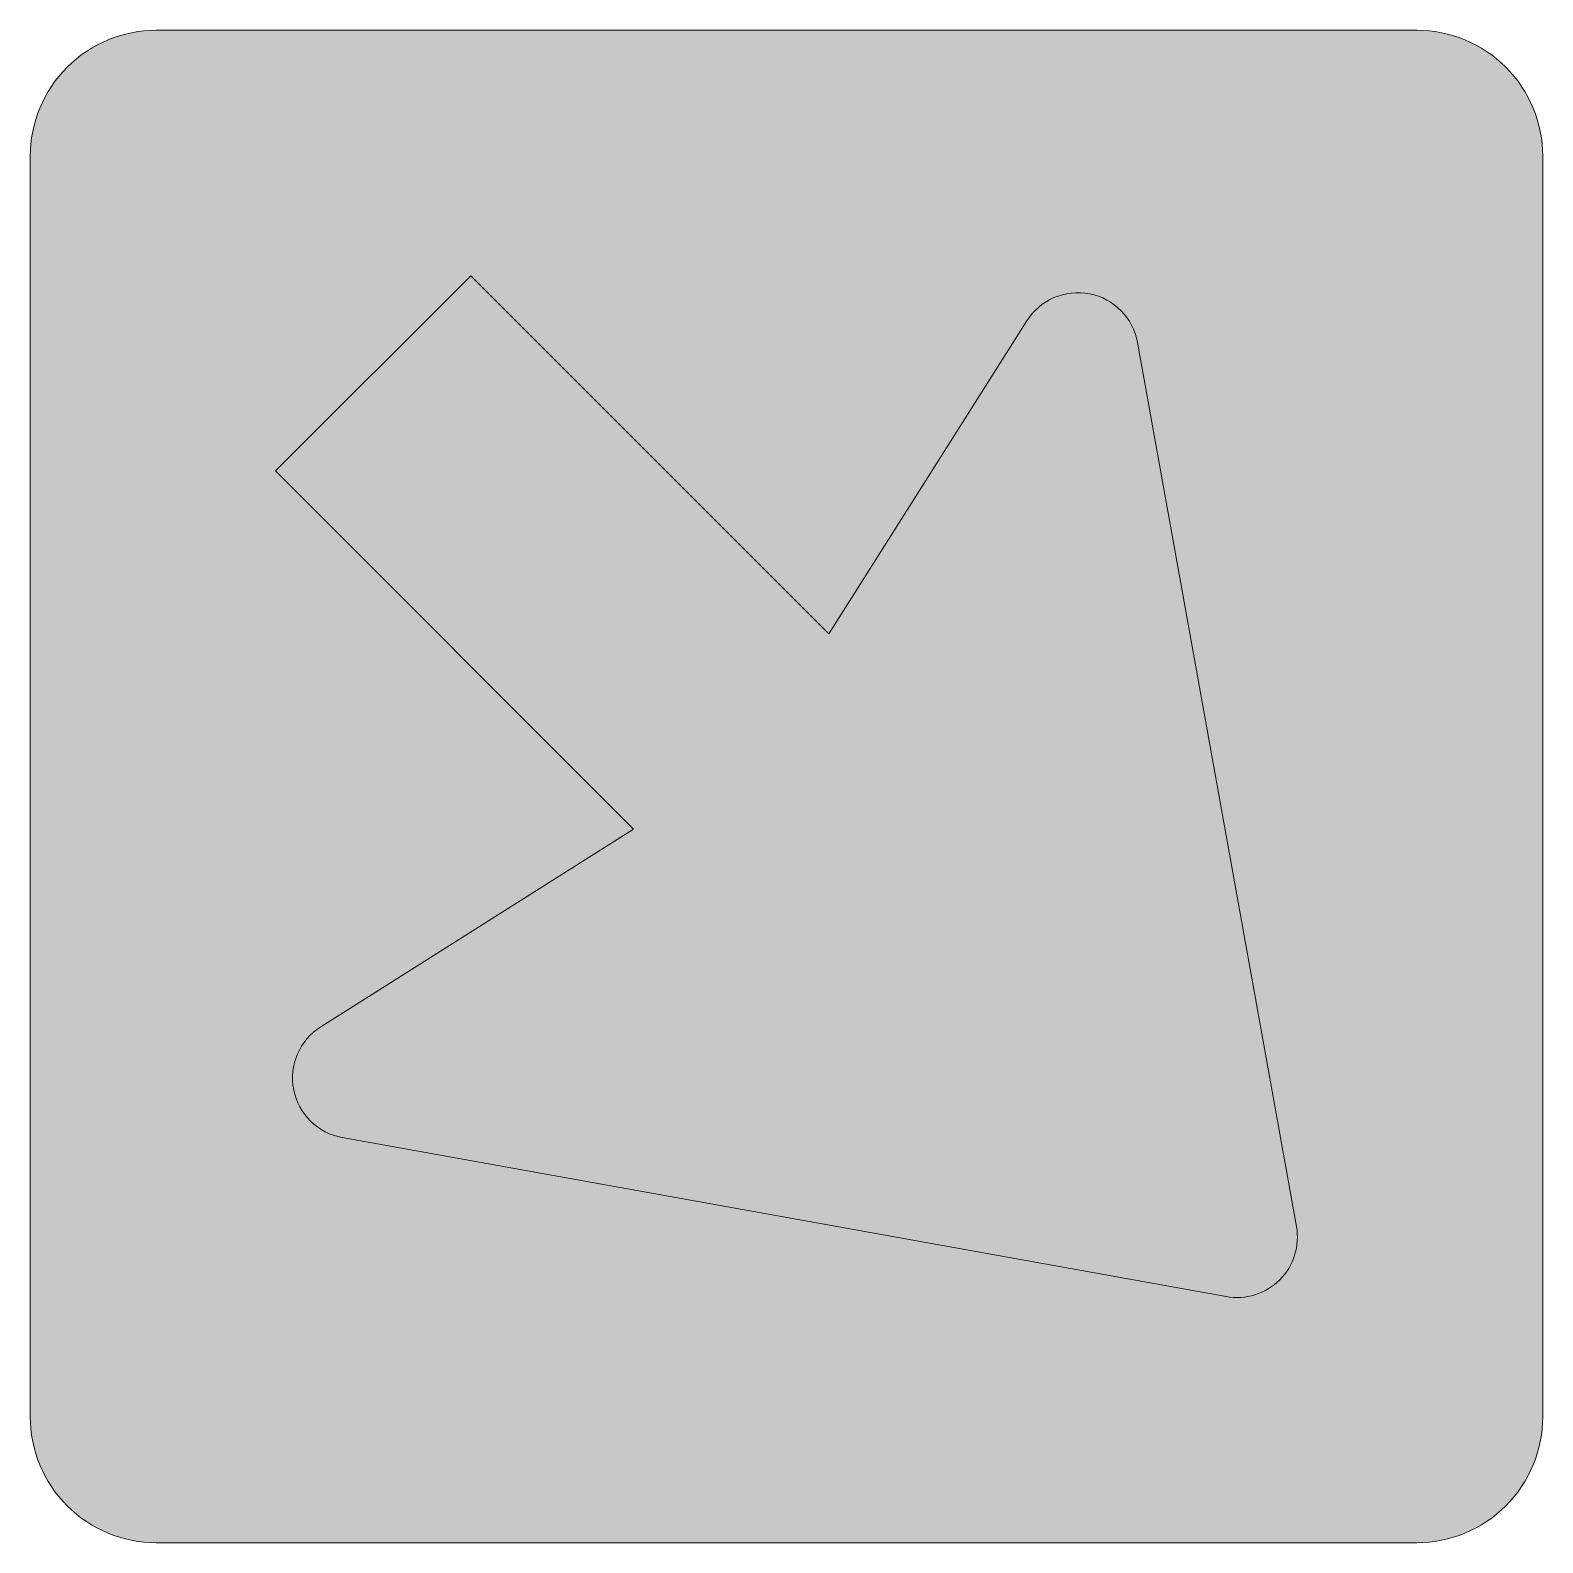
# Model space of a CAD drawing. Header units: millimetres. Extents: x -150 to 150, y 0 to 300.
import ezdxf

# ---------------------------------------------------------------- set-up
doc = ezdxf.new("R2010")
doc.units = ezdxf.units.MM

msp = doc.modelspace()

# ---------------------------------------------------------------- hatches: boundary and pattern name
at = {"lineweight": 0, "true_color": 0xf6f6f6, "extrusion": (0, 0, -1)}
h = msp.add_hatch(color=7, dxfattribs=at)
h.paths.add_polyline_path([(-150, 275), (-150, 25, 0.414214), (-125, 0), (125, 0, 0.414214), (150, 25), (150, 275, 0.414214), (125, 300), (-125, 300, 0.414214)])
h.paths.add_polyline_path([(-125, 290), (125, 290, -0.414214), (140, 275), (140, 25, -0.414214), (125, 10), (-125, 10, -0.414214), (-140, 25), (-140, 275, -0.414214)], flags=16)
at = {"lineweight": 0, "true_color": 0x1e1e1d, "extrusion": (0, 0, -1)}
h = msp.add_hatch(color=250, dxfattribs=at)
h.paths.add_polyline_path([(-140, 275), (-140, 25, 0.414214), (-125, 10), (125, 10, 0.414214), (140, 25), (140, 275, 0.414214), (125, 290), (-125, 290, 0.414214)])
h.paths.add_polyline_path([(-125, 280), (125, 280, -0.414214), (130, 275), (130, 25, -0.414214), (125, 20), (-125, 20, -0.414214), (-130, 25), (-130, 275, -0.414214)], flags=16)
at = {"true_color": 0xf6f6f6, "extrusion": (0, 0, -1)}
h = msp.add_hatch(color=7, dxfattribs=at)
h.paths.add_polyline_path([(-130, 275), (-130, 25, 0.414214), (-125, 20), (125, 20, 0.414214), (130, 25), (130, 275, 0.414214), (125, 280), (-125, 280, 0.414214)])
h.paths.add_polyline_path([(-69.62, 238.06, -0.683974), (-47.66, 242.36), (-8.4, 180.3), (62.61, 251.32), (101.35, 212.58), (30.33, 141.56), (92.39, 102.3, -0.683974), (88.1, 80.35), (-87.21, 48.82, -0.522743), (-101.15, 62.75)], flags=16)
at = {"lineweight": 0, "true_color": 0x1e1e1d}
msp.add_hatch(color=250, dxfattribs=at).paths.add_polyline_path([(69.62, 238.06, 0.683974), (47.66, 242.36), (8.4, 180.3), (-62.61, 251.32), (-101.35, 212.58), (-30.33, 141.56), (-92.39, 102.3, 0.683974), (-88.1, 80.35), (87.21, 48.82, 0.522743), (101.15, 62.75)])

# ---------------------------------------------------------------- linework, layer by layer
at = {"color": 7, "lineweight": 0, "flags": 128}
msp.add_lwpolyline([(-125, 300), (125, 300, -0.414214), (150, 275), (150, 25, -0.414214), (125, 0), (-125, 0, -0.414214), (-150, 25), (-150, 275, -0.414214)], format="xyb", close=True, dxfattribs=at)
at = {"color": 250, "lineweight": 0, "true_color": 0x1e1e1d, "flags": 128}
msp.add_lwpolyline([(69.62, 238.06, 0.683974), (47.66, 242.36), (8.4, 180.3), (-62.61, 251.32), (-101.35, 212.58), (-30.33, 141.56), (-92.39, 102.3, 0.683974), (-88.1, 80.35), (87.21, 48.82, 0.522743), (101.15, 62.75)], format="xyb", close=True, dxfattribs=at)

doc.saveas('drawing.dxf')
